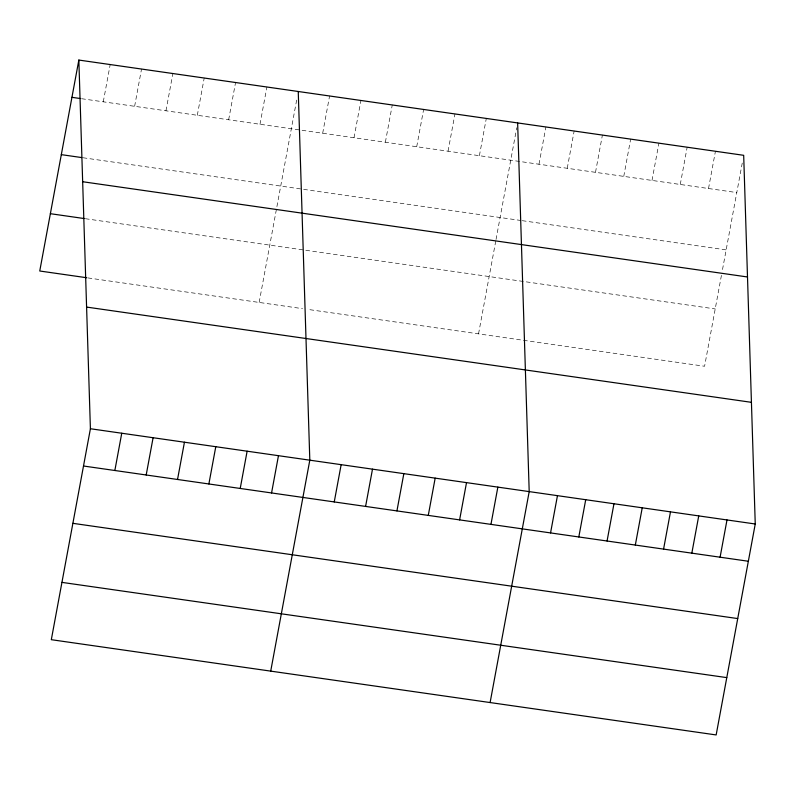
<?xml version="1.0" encoding="UTF-8"?>
<svg xmlns="http://www.w3.org/2000/svg" width="795" height="795" viewBox="0 0 795 795"><rect width="100%" height="100%" fill="white"/><g stroke="black" fill="none" stroke-linecap="round" stroke-linejoin="round"><path stroke-width="0.6" stroke-dasharray="3.98 2.98" d="M103.28 101.82L110.187 64.554M134.623 106.311L141.53 69.046M165.966 110.803L172.873 73.538M197.309 115.295L204.216 78.029M228.652 119.777L235.559 82.521M259.995 124.268L266.901 87.003M259.15 302.438L297.131 97.507M322.681 133.252L329.587 95.986M354.023 137.744L360.93 100.478M385.366 142.226L392.273 104.97M416.709 146.717L423.616 109.462M448.052 151.209L454.959 113.943M479.395 155.701L486.302 118.435M478.54 333.87L495.822 240.666M496.03 239.504L516.75 127.737M538.99 164.237L545.897 126.971M567.242 168.282L574.149 131.026M595.495 172.336L602.401 135.07M623.757 176.381L630.664 139.115M652.009 180.425L658.916 143.17M680.262 184.48L687.168 147.214M708.524 188.524L715.43 151.259M721.433 275.358L704.589 366.257L307.367 309.344M722.506 269.575L742.351 162.518M81.587 98.709L736.776 192.569M83.018 157.748L302.408 189.18M303.62 189.359L520.993 220.493M522.226 220.672L726.153 249.888M85.333 218.705L715.212 308.937M87.967 277.922L302.547 308.659"/><path stroke-width="1.19" d="M78.844 60.062L90.411 428.743L51.317 639.687L716.156 734.938L755.25 523.994L743.683 155.313L78.844 60.062L39.75 271.006L86.764 277.743M114.848 470.501L121.754 433.235M146.191 474.993L153.097 437.727M177.533 479.484L184.44 442.219M208.876 483.966L215.783 446.71M240.219 488.458L247.126 451.202M271.562 492.95L278.469 455.684M270.717 671.119L309.812 460.176L298.244 91.495M334.248 501.933L341.154 464.668M365.591 506.425L372.497 469.159M396.934 510.907L403.84 473.651M428.276 515.399L435.173 478.133M459.609 519.89L466.516 482.625M490.952 524.382L497.859 487.116M490.108 702.551L529.202 491.608L517.634 122.927M550.557 532.918L557.464 495.653M578.81 536.963L585.716 499.707M607.062 541.017L613.969 503.752M635.324 545.062L642.231 507.796M663.577 549.106L670.483 511.851M691.829 553.161L698.735 515.895M720.091 557.206L726.998 519.94M71.938 97.328L80.374 98.54M61.314 154.647L81.805 157.579M82.66 181.727L747.499 276.978M50.373 213.696L84.121 218.536M86.595 307.079L751.434 402.33M90.411 428.743L755.25 523.994M83.505 466.009L748.343 561.25M72.882 523.329L737.72 618.57M61.94 582.377L726.779 677.618"/></g></svg>
